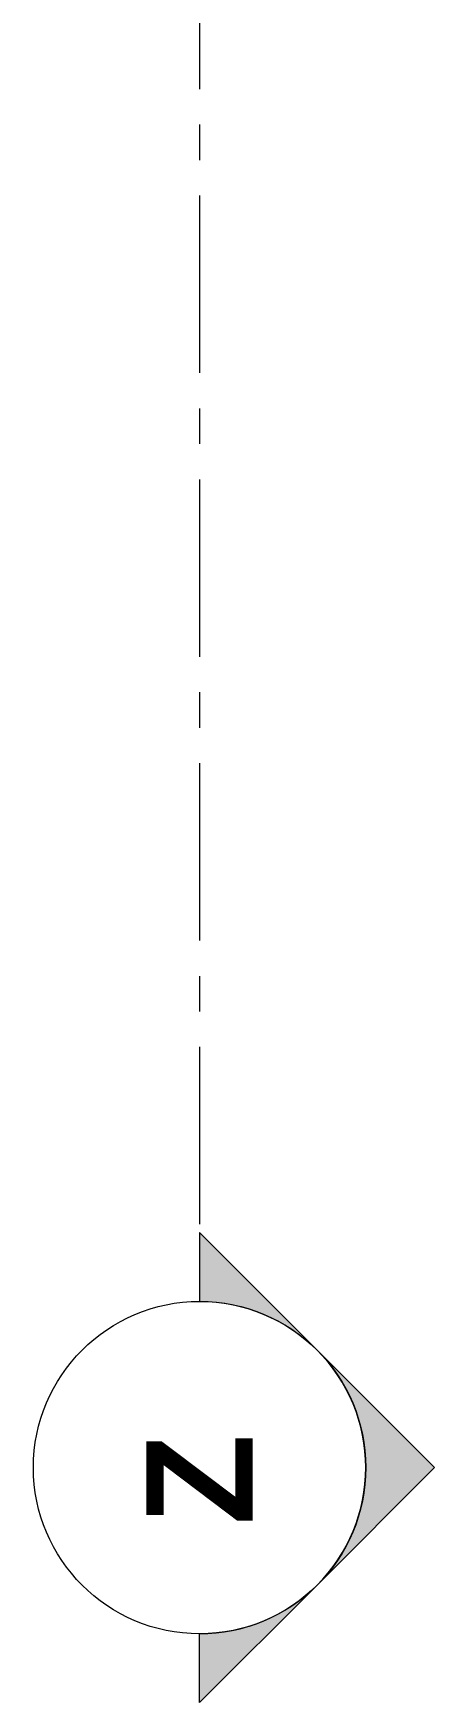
# Model space of a CAD drawing. Header units: inches. Extents: x -19 to 5698, y -728 to 92.
# Drawn here: x 298.102 to 299.233, y -0.437 to 4.268 of the extents above; entities that cross this region are included whole.
import ezdxf

# ---------------------------------------------------------------- set-up
doc = ezdxf.new("R2010")
doc.units = ezdxf.units.IN
doc.header["$MEASUREMENT"] = 0
doc.linetypes.add('Punto & Raya', pattern=[0.65, 0.5, -0.075, 0, -0.075])
doc.layers.add('Marcador - Secciones', color=7, linetype='Continuous')
doc.styles.add('Estilo_Generado_1', font='swisseb.ttf')

msp = doc.modelspace()

# ---------------------------------------------------------------- hatches: boundary and pattern name
at = {"layer": 'Marcador - Secciones', "linetype": 'Continuous', "lineweight": 13}
for points in [[(298.5701, 0.8878), (298.5701, 0.6938, -0.198912), (298.9013, 0.5566)], [(298.9013, -0.1059), (299.2326, 0.2253), (298.9013, 0.5566, -0.414214)], [(298.5701, -0.4372), (298.9013, -0.1059, -0.198912), (298.5701, -0.2431)]]:
    msp.add_hatch(color=7, dxfattribs=at).paths.add_polyline_path(points)

# ---------------------------------------------------------------- linework, layer by layer
at = {"layer": 'Marcador - Secciones', "color": 251, "linetype": 'Punto & Raya', "lineweight": 13, "true_color": 0x636466}
msp.add_line((298.5701, 46.2111), (298.5701, 0.8878), dxfattribs=at)
at = {"layer": 'Marcador - Secciones', "color": 7, "linetype": 'Continuous', "lineweight": 13, "flags": 128}
for points in [[(298.5701, 0.8878), (298.5701, 0.6938, -0.198912), (298.9013, 0.5566)], [(298.9013, -0.1059, 0.414214), (298.9013, 0.5566), (299.2326, 0.2253)], [(298.5701, -0.4372), (298.5701, -0.2431, 0.198912), (298.9013, -0.1059)]]:
    msp.add_lwpolyline(points, format="xyb", close=True, dxfattribs=at)
at = {"layer": 'Marcador - Secciones', "color": 7, "linetype": 'Continuous', "lineweight": 13}
msp.add_circle((298.5701, 0.2253), 0.4685, dxfattribs=at)

# ---------------------------------------------------------------- texts
at = {"layer": 'Marcador - Secciones', "color": 5, "lineweight": 25, "insert": (298.7201, 0.0635), "char_height": 0.3, "attachment_point": 7, "rotation": 90, "style": 'Estilo_Generado_1'}
msp.add_mtext('\\A1;{\\pql;\\pt0;\\fSwis721 Ex BT|b1|i0|c0|p34;Z}', dxfattribs=at)

doc.saveas('drawing.dxf')
